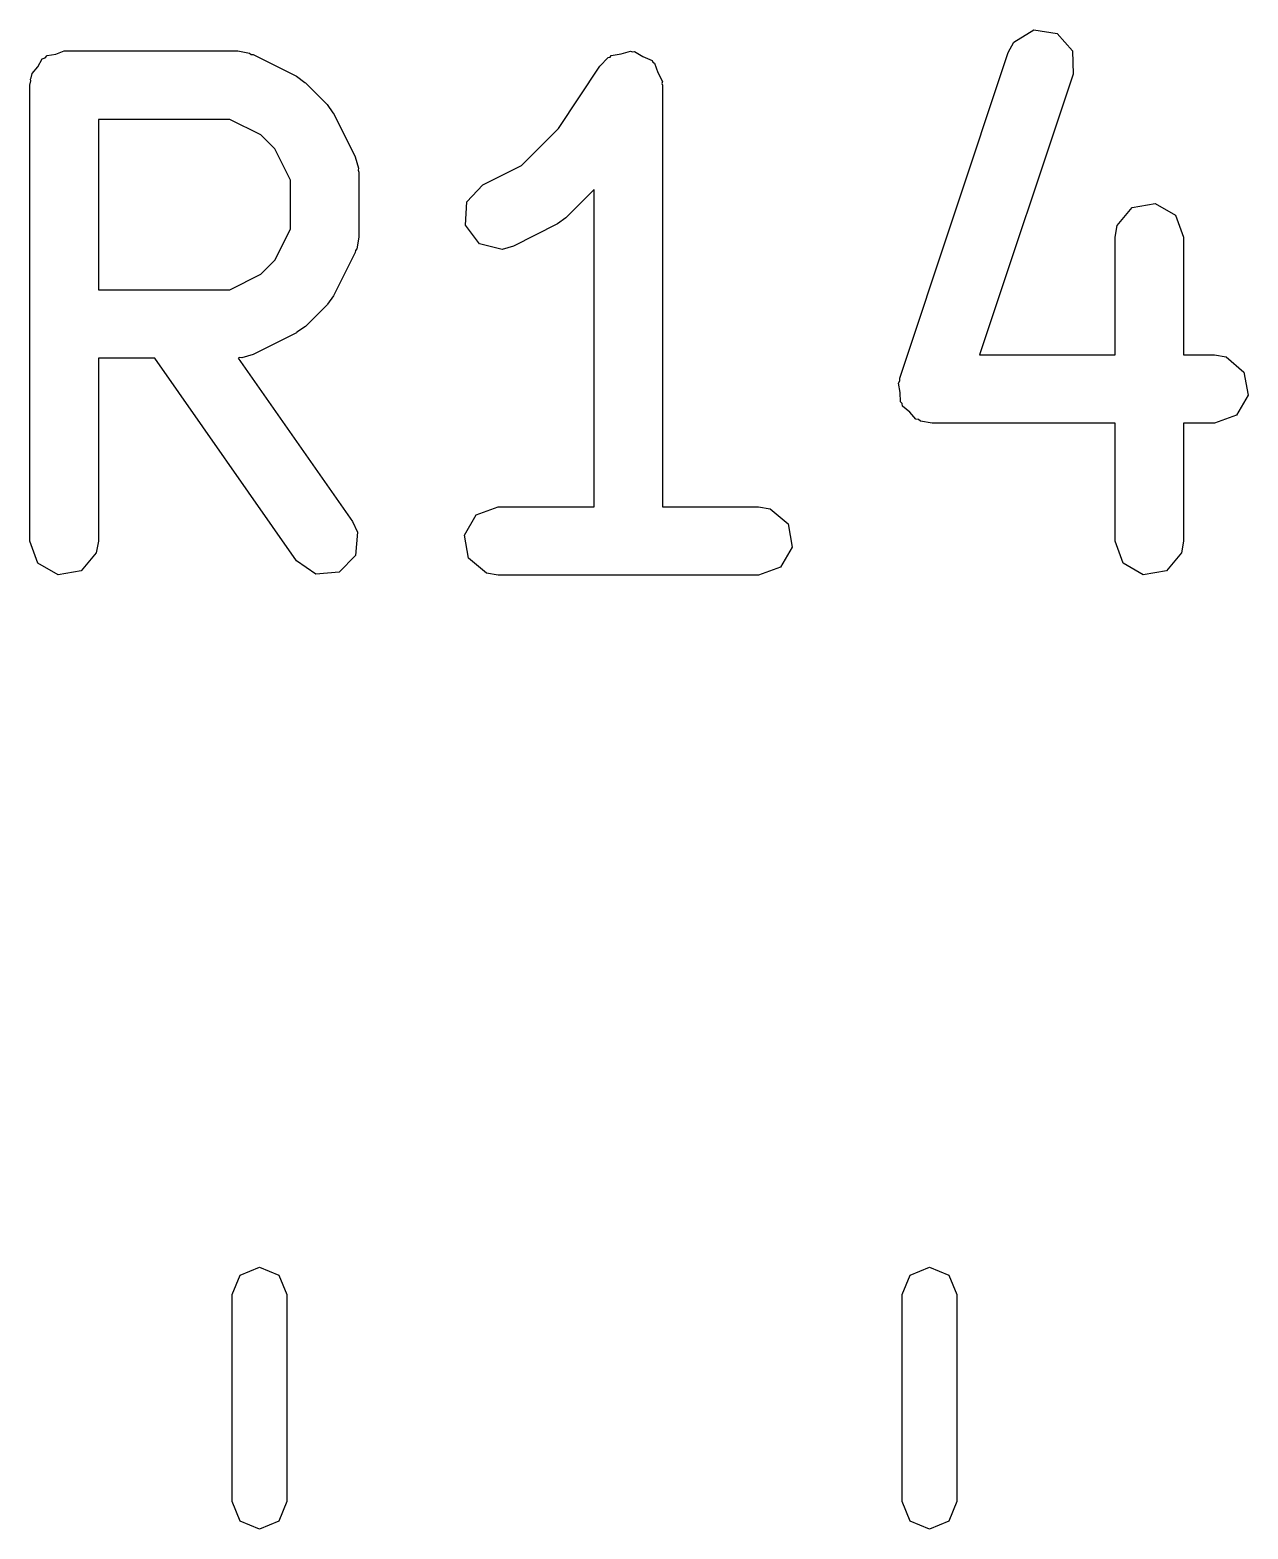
# Model space of a CAD drawing. Extents: x 44 to 148, y -85 to -25.
# Drawn here: x 125.711 to 128.383, y -41.994 to -38.706 of the extents above; entities that cross this region are included whole.
import ezdxf

# ---------------------------------------------------------------- set-up
doc = ezdxf.new("R2010")
doc.units = 0
doc.layers.add('BLACK', color=7, linetype='CONTINUOUS')

msp = doc.modelspace()

# ---------------------------------------------------------------- linework, layer by layer
at = {"layer": 'BLACK', "linetype": 'CONTINUOUS'}
for p, q in [((127.85742, -38.755383), (127.869822, -38.732478)), ((127.869822, -38.732478), (127.913535, -38.705623)), ((127.913535, -38.705623), (127.964283, -38.713148)), ((127.964283, -38.713148), (127.998321, -38.751534)), ((125.737505, -38.769266), (125.743863, -38.766951)), ((125.743863, -38.766951), (125.748214, -38.761767)), ((125.748214, -38.761767), (125.767405, -38.758382)), ((125.767405, -38.758382), (125.785714, -38.751719)), ((125.785714, -38.751719), (126.166666, -38.751719)), ((126.166666, -38.751719), (126.192318, -38.756242)), ((126.192318, -38.756242), (126.195753, -38.759124)), ((126.195753, -38.759124), (126.200207, -38.759637)), ((126.200207, -38.759637), (126.295445, -38.807256)), ((126.961405, -38.785116), (126.979398, -38.766281)), ((126.979398, -38.766281), (126.983537, -38.765069)), ((126.983537, -38.765069), (126.986309, -38.761767)), ((126.986309, -38.761767), (127.007741, -38.757987)), ((127.007741, -38.757987), (127.028636, -38.751874)), ((127.028636, -38.751874), (127.032585, -38.753606)), ((127.032585, -38.753606), (127.036833, -38.752858)), ((127.036833, -38.752858), (127.055681, -38.76374)), ((127.055681, -38.76374), (127.075616, -38.772487)), ((127.619325, -39.469668), (127.85742, -38.755383)), ((127.998321, -38.751534), (127.999722, -38.802818)), ((125.713519, -38.810809), (125.715237, -38.801067)), ((125.715237, -38.801067), (125.727762, -38.786139)), ((125.727762, -38.786139), (125.737505, -38.769266)), ((126.870285, -38.921796), (126.961405, -38.785116)), ((127.075616, -38.772487), (127.077527, -38.776354)), ((127.077527, -38.776354), (127.081262, -38.77851)), ((127.081262, -38.77851), (127.088706, -38.798963)), ((127.088706, -38.798963), (127.098354, -38.818476)), ((125.710714, -38.826719), (125.712431, -38.816977)), ((125.710714, -39.826719), (125.710714, -38.826719)), ((125.711853, -38.813695), (125.713519, -38.810809)), ((125.712431, -38.816977), (125.711853, -38.813695)), ((126.295445, -38.807256), (126.313455, -38.820614)), ((126.313455, -38.820614), (126.314937, -38.821305)), ((126.314937, -38.821305), (126.362556, -38.868924)), ((127.098354, -38.818476), (127.097333, -38.822665)), ((127.097333, -38.822665), (127.098809, -38.826719)), ((127.098809, -38.826719), (127.098809, -39.751719)), ((127.999722, -38.802818), (127.794533, -39.418385)), ((126.362556, -38.868924), (126.375415, -38.88729)), ((126.375415, -38.88729), (126.376605, -38.888416)), ((126.376605, -38.888416), (126.424224, -38.983654)), ((126.148961, -38.901719), (125.860714, -38.901719)), ((125.860714, -38.901719), (125.860714, -39.275528)), ((126.217477, -38.935977), (126.148961, -38.901719)), ((126.788906, -39.003175), (126.870285, -38.921796)), ((126.247884, -38.966384), (126.217477, -38.935977)), ((126.282142, -39.0349), (126.247884, -38.966384)), ((126.424224, -38.983654), (126.43165, -39.00862)), ((126.43165, -39.00862), (126.430608, -39.012981)), ((126.430608, -39.012981), (126.432142, -39.017195)), ((126.432142, -39.017195), (126.432142, -39.160052)), ((126.704554, -39.045351), (126.788906, -39.003175)), ((126.282142, -39.142347), (126.282142, -39.0349)), ((126.669282, -39.082605), (126.704554, -39.045351)), ((126.948809, -39.055404), (126.886366, -39.117847)), ((126.948809, -39.751719), (126.948809, -39.055404)), ((126.666207, -39.133816), (126.669282, -39.082605)), ((128.096189, -39.1344), (128.129166, -39.0951)), ((128.129166, -39.0951), (128.17969, -39.086191)), ((128.17969, -39.086191), (128.224119, -39.111843)), ((126.886366, -39.117847), (126.867999, -39.130706)), ((128.224119, -39.111843), (128.241666, -39.160052)), ((126.247884, -39.210863), (126.282142, -39.142347)), ((126.432142, -39.160052), (126.427619, -39.185704)), ((126.696771, -39.175021), (126.666207, -39.133816)), ((126.866874, -39.131896), (126.771636, -39.179515)), ((126.867999, -39.130706), (126.866874, -39.131896)), ((128.091666, -39.160052), (128.096189, -39.1344)), ((128.091666, -39.418385), (128.091666, -39.160052)), ((128.241666, -39.160052), (128.241666, -39.418385)), ((126.424224, -39.193593), (126.376605, -39.288831)), ((126.424736, -39.189139), (126.424224, -39.193593)), ((126.427619, -39.185704), (126.424736, -39.189139)), ((126.746669, -39.186941), (126.696771, -39.175021)), ((126.771636, -39.179515), (126.746669, -39.186941)), ((126.217477, -39.24127), (126.247884, -39.210863)), ((126.148961, -39.275528), (126.217477, -39.24127)), ((125.860714, -39.275528), (126.148961, -39.275528)), ((126.376605, -39.288831), (126.363247, -39.306841)), ((126.362556, -39.308323), (126.314937, -39.355942)), ((126.363247, -39.306841), (126.362556, -39.308323)), ((126.314937, -39.355942), (126.29657, -39.368801)), ((126.295445, -39.369991), (126.200207, -39.41761)), ((126.29657, -39.368801), (126.295445, -39.369991)), ((125.98476, -39.425528), (125.860714, -39.425528)), ((125.860714, -39.425528), (125.860714, -39.826719)), ((126.2957, -39.869729), (125.98476, -39.425528)), ((126.170879, -39.423994), (126.167615, -39.425182)), ((126.167615, -39.425182), (126.418585, -39.78371)), ((126.17524, -39.425036), (126.170879, -39.423994)), ((126.200207, -39.41761), (126.17524, -39.425036)), ((127.794533, -39.418385), (128.091666, -39.418385)), ((128.241666, -39.418385), (128.309523, -39.418385)), ((128.309523, -39.418385), (128.335175, -39.422908)), ((128.335175, -39.422908), (128.374475, -39.455885)), ((128.374475, -39.455885), (128.383384, -39.506409)), ((127.616615, -39.480361), (127.619481, -39.475396)), ((127.620167, -39.500507), (127.616615, -39.480361)), ((127.619481, -39.475396), (127.619325, -39.469668)), ((127.620726, -39.520952), (127.620167, -39.500507)), ((127.624528, -39.52524), (127.620726, -39.520952)), ((128.383384, -39.506409), (128.357732, -39.550838)), ((127.625524, -39.530885), (127.624528, -39.52524)), ((127.641191, -39.544031), (127.625524, -39.530885)), ((127.654763, -39.559337), (127.641191, -39.544031)), ((128.357732, -39.550838), (128.309523, -39.568385)), ((127.660433, -39.560177), (127.654763, -39.559337)), ((127.664824, -39.563862), (127.660433, -39.560177)), ((127.690476, -39.568385), (127.664824, -39.563862)), ((128.091666, -39.568385), (127.690476, -39.568385)), ((128.091666, -39.826719), (128.091666, -39.568385)), ((128.309523, -39.568385), (128.241666, -39.568385)), ((128.241666, -39.568385), (128.241666, -39.826719)), ((126.689886, -39.769266), (126.738095, -39.751719)), ((126.738095, -39.751719), (126.948809, -39.751719)), ((127.098809, -39.751719), (127.309523, -39.751719)), ((127.309523, -39.751719), (127.335175, -39.756242)), ((126.418585, -39.78371), (126.42959, -39.807318)), ((126.664234, -39.813695), (126.689886, -39.769266)), ((127.335175, -39.756242), (127.374475, -39.789219)), ((126.42959, -39.807318), (126.425111, -39.858425)), ((126.673143, -39.864219), (126.664234, -39.813695)), ((127.374475, -39.789219), (127.383384, -39.839743)), ((125.728261, -39.874928), (125.710714, -39.826719)), ((125.856191, -39.852371), (125.823214, -39.891671)), ((125.860714, -39.826719), (125.856191, -39.852371)), ((127.383384, -39.839743), (127.357732, -39.884172)), ((128.109213, -39.874928), (128.091666, -39.826719)), ((128.237143, -39.852371), (128.204166, -39.891671)), ((128.241666, -39.826719), (128.237143, -39.852371)), ((125.77269, -39.90058), (125.728261, -39.874928)), ((126.337721, -39.899161), (126.2957, -39.869729)), ((126.425111, -39.858425), (126.388829, -39.894697)), ((126.712443, -39.897196), (126.673143, -39.864219)), ((127.357732, -39.884172), (127.309523, -39.901719)), ((128.153642, -39.90058), (128.109213, -39.874928)), ((125.823214, -39.891671), (125.77269, -39.90058)), ((126.388829, -39.894697), (126.337721, -39.899161)), ((126.738095, -39.901719), (126.712443, -39.897196)), ((127.309523, -39.901719), (126.738095, -39.901719)), ((128.204166, -39.891671), (128.153642, -39.90058)), ((126.171774, -41.43731), (126.2142, -41.419736)), ((126.2142, -41.419736), (126.256626, -41.43731)), ((127.641774, -41.43731), (127.6842, -41.419736)), ((127.6842, -41.419736), (127.726626, -41.43731)), ((126.1542, -41.479736), (126.171774, -41.43731)), ((126.256626, -41.43731), (126.2742, -41.479736)), ((127.6242, -41.479736), (127.641774, -41.43731)), ((127.726626, -41.43731), (127.7442, -41.479736)), ((126.1542, -41.933864), (126.1542, -41.479736)), ((126.2742, -41.479736), (126.2742, -41.933864)), ((127.6242, -41.933864), (127.6242, -41.479736)), ((127.7442, -41.479736), (127.7442, -41.933864)), ((126.171774, -41.97629), (126.1542, -41.933864)), ((126.2742, -41.933864), (126.256626, -41.97629)), ((127.641774, -41.97629), (127.6242, -41.933864)), ((127.7442, -41.933864), (127.726626, -41.97629)), ((126.2142, -41.993864), (126.171774, -41.97629)), ((126.256626, -41.97629), (126.2142, -41.993864)), ((127.6842, -41.993864), (127.641774, -41.97629)), ((127.726626, -41.97629), (127.6842, -41.993864))]:
    msp.add_line(p, q, dxfattribs=at)

doc.saveas('drawing.dxf')
